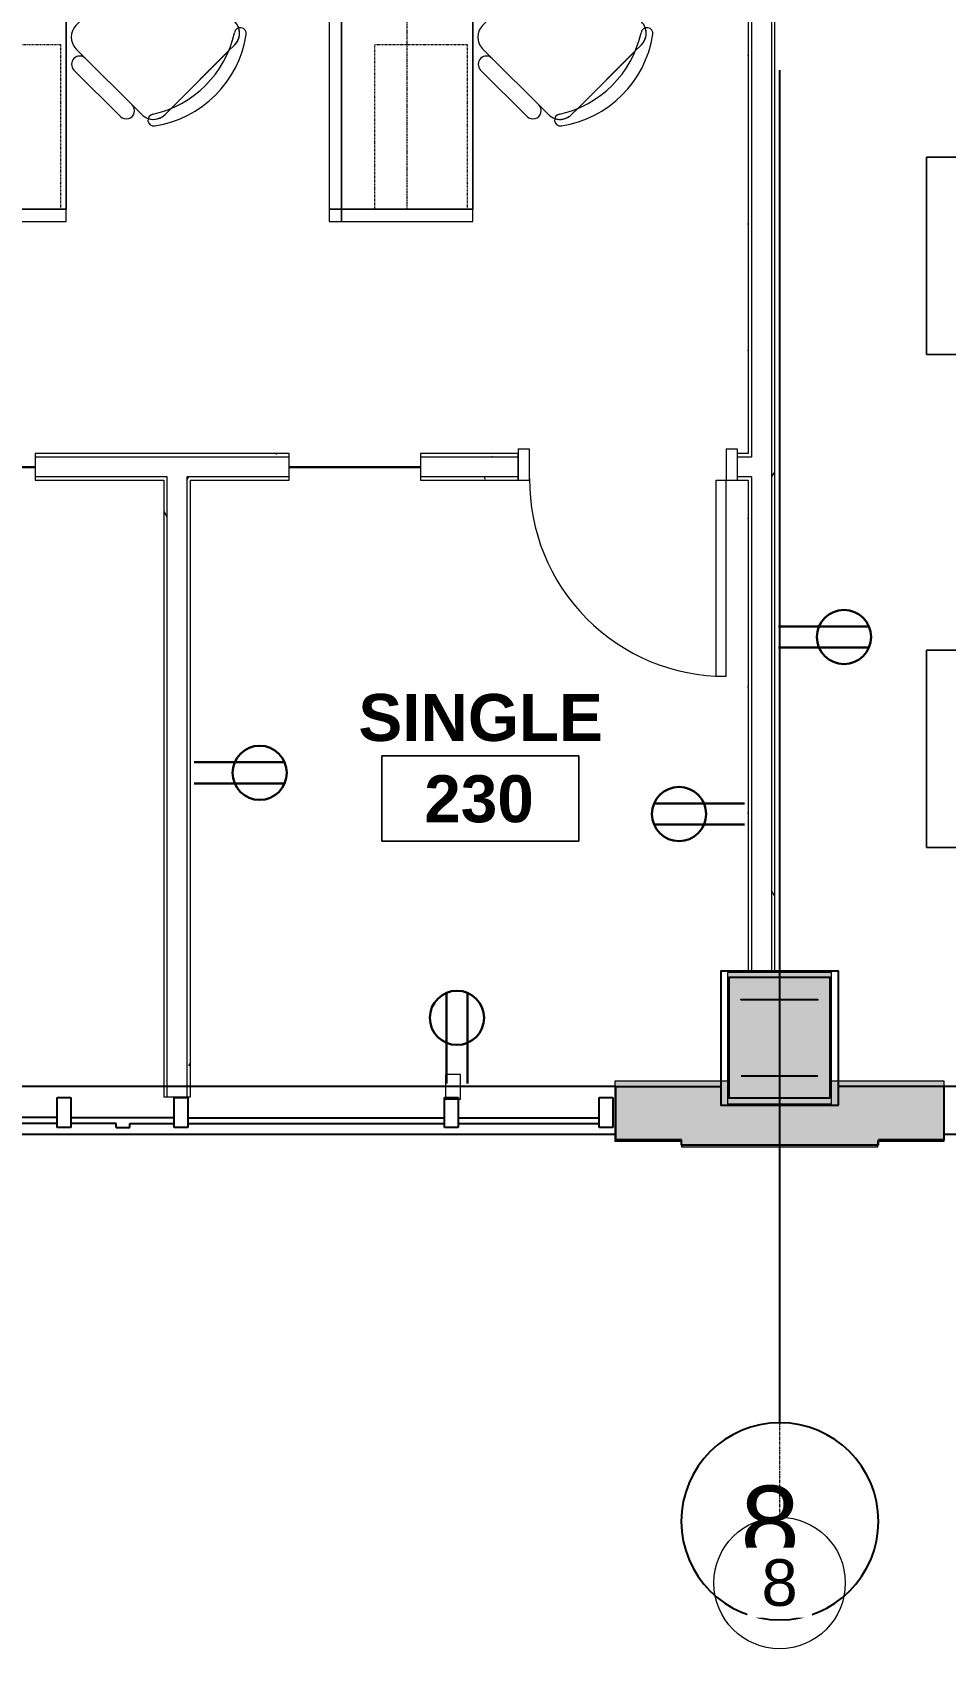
# Model space of a CAD drawing. Header units: inches. Extents: x 25273 to 28081, y 11840 to 13753.
# Drawn here: x 27165.3 to 27332.1, y 12012.5 to 12307.6 of the extents above; entities that cross this region are included whole.
import ezdxf
from ezdxf.xclip import XClip

# ---------------------------------------------------------------- set-up
doc = ezdxf.new("R2010")
doc.units = ezdxf.units.IN
doc.header["$MEASUREMENT"] = 0
doc.header["$XCLIPFRAME"] = 2
for name, pattern in [('L1$0$Plaza America BA02$0$CENTER2', [1.125, 0.75, -0.125, 0.125, -0.125]), ('L1$0$Plaza America BA02$0$DASHDOT', [1, 0.5, -0.25, 0, -0.25]), ('L1$0$SAG 02ATL Ste230PHII$0$CENTER2', [1.125, 0.75, -0.125, 0.125, -0.125]), ('X1$0$Grid Line 1_2_', [0.875, 0.5, -0.125, 0.125, -0.125]), ('X1$0$Hidden', [0.28125, 0.1875, -0.09375]), ('X1$0$Hidden2', [0.140625, 0.09375, -0.046875])]:
    doc.linetypes.add(name, pattern=pattern)
for name, color, linetype in [('L1$0$A-Cols-Extr', 3, 'Continuous'), ('L1$0$A-Glaz', 92, 'Continuous'), ('L1$0$A-Wall-Extr', 7, 'Continuous'), ('L1$0$Plaza America BA02$0$14', 5, 'L1$0$Plaza America BA02$0$DASHDOT'), ('L1$0$Plaza America BA02$0$A-Column grid', 252, 'L1$0$Plaza America BA02$0$CENTER2'), ('L1$0$SAG 02ATL Ste230PHII$0$A-Column grid', 252, 'L1$0$SAG 02ATL Ste230PHII$0$CENTER2')]:
    doc.layers.add(name, color=color, linetype=linetype)
for name, color, linetype, lineweight in [('X1$0$A-ANNO-NOTE', 131, 'Continuous', 30), ('X1$0$A-AREA-IDEN', 2, 'Continuous', 9), ('X1$0$A-DOOR', 31, 'Continuous', 13), ('X1$0$A-DOOR-FRAM', 31, 'Continuous', 20), ('X1$0$A-GLAZ', 151, 'Continuous', 13), ('X1$0$A-WALL', 113, 'Continuous', 13), ('X1$0$A-WALL-PATT', 111, 'Continuous', 13), ('X1$0$E-ELEC-FIXT', 91, 'Continuous', 9), ('X1$0$I-FURN', 30, 'Continuous', 9), ('X1$0$I-FURN-PNLS', 30, 'Continuous', 9), ('X1$0$I-WALL', 2, 'Continuous', 13), ('X1$0$Plaza America_Tower 1_2nd Floor -REVIT_dwg', 8, 'Continuous', 9), ('X1$0$S-COLS', 52, 'Continuous', 13), ('X1$0$S-GRID', 1, 'Continuous', 9), ('X1$0$S-GRID-IDEN', 1, 'Continuous', 9)]:
    doc.layers.add(name, color=color, linetype=linetype, lineweight=lineweight)
doc.styles.add('L1$0$Plaza America BA02$0$MONOTXT', font='MONOTXT', dxfattribs={"height": 0.2})
doc.styles.add('X1$0$Swis721 Lt BT', font='swissl.ttf', dxfattribs={"height": 8.514638})
doc.styles.add('X1$0$Swis721 Lt BT_B', font='', dxfattribs={"height": 8.583975})
doc.styles.get('X1$0$Swis721 Lt BT_B').set_extended_font_data('Swis721 Lt BT', bold=True)
pattern_1 = [(0, (0, 0), (30.72, 7.68), [1.267, -21.773, 1.267, -21.773, -122.88]), (0, (0, 0), (30.72, 7.68), [-46.08, 1.267, -44.813, 1.267, -21.773, -53.76]), (0, (0, 0), (30.72, 7.68), [-115.2, 1.267, -14.093, 1.267, -37.133]), (120, (11.52, 3.84), (-22.0110751, 22.7643004), [1.267, -21.773, 1.267, -21.773, -122.88]), (120, (11.52, 3.84), (-22.0110751, 22.7643004), [-46.08, 1.267, -44.813, 1.267, -21.773, -53.76]), (120, (11.52, 3.84), (-22.0110751, 22.7643004), [-115.2, 1.267, -14.093, 1.267, -37.133]), (240, (15.36, 19.2), (-8.7089249, -30.4443004), [1.267, -21.773, 1.267, -21.773, -122.88]), (240, (15.36, 19.2), (-8.7089249, -30.4443004), [-46.08, 1.267, -44.813, 1.267, -21.773, -53.76]), (240, (15.36, 19.2), (-8.7089249, -30.4443004), [-115.2, 1.267, -14.093, 1.267, -37.133])]

# ---------------------------------------------------------------- blocks, each defined once
blk = doc.blocks.new('L1')
at = {"layer": 'L1$0$A-Cols-Extr'}
for points in [[(27312.47, 12111.73), (27312.47, 12136.23), (27290.99, 12136.23), (27290.99, 12111.73)], [(27310.98, 12113.07), (27310.98, 12135.07), (27292.48, 12135.07), (27292.48, 12113.07)], [(27308.73, 12131.07), (27308.73, 12130.98), (27294.73, 12130.98), (27294.73, 12131.07)]]:
    blk.add_lwpolyline(points, close=True, dxfattribs=at)
for points in [[(27301.73, 12130.98), (27301.73, 12116.98)], [(27308.73, 12117.07), (27294.73, 12117.07)]]:
    blk.add_lwpolyline(points, dxfattribs=at)
at = {"layer": 'L1$0$A-Glaz'}
for p, q in [((27271.81, 12115.17), (27091.81, 12115.17)), ((27271.81, 12105.43), (27271.81, 12115.17)), ((27433.9, 12115.17), (27331.81, 12115.17)), ((27331.81, 12105.43), (27331.81, 12115.17)), ((27169.81, 12107.67), (27169.81, 12113.17)), ((27169.81, 12113.17), (27172.31, 12113.17)), ((27172.31, 12113.17), (27172.31, 12107.67)), ((27191.18, 12113.17), (27193.81, 12113.17)), ((27191.18, 12107.67), (27191.18, 12113.17)), ((27193.68, 12113.17), (27193.68, 12107.67)), ((27240.56, 12107.67), (27240.56, 12113.17)), ((27240.56, 12113.17), (27243.06, 12113.17)), ((27243.06, 12113.17), (27243.06, 12107.67)), ((27268.81, 12113.17), (27271.31, 12113.17)), ((27268.81, 12107.67), (27268.81, 12113.17)), ((27271.31, 12113.17), (27271.31, 12107.67)), ((27169.81, 12109.48), (27123.06, 12109.48)), ((27169.81, 12108.42), (27123.06, 12108.42)), ((27169.81, 12109.67), (27169.81, 12109.67)), ((27172.31, 12107.67), (27169.81, 12107.67)), ((27172.31, 12109.67), (27172.31, 12109.67)), ((27191.18, 12109.42), (27172.31, 12109.42)), ((27180.56, 12108.42), (27172.31, 12108.42)), ((27180.56, 12107.67), (27180.56, 12108.42)), ((27180.56, 12107.67), (27183.06, 12107.67)), ((27183.06, 12107.67), (27183.06, 12108.42)), ((27183.06, 12108.42), (27191.18, 12108.42)), ((27193.68, 12107.67), (27191.18, 12107.67)), ((27193.68, 12109.42), (27240.56, 12109.42)), ((27193.68, 12108.42), (27240.56, 12108.42)), ((27243.06, 12107.67), (27240.56, 12107.67)), ((27243.06, 12109.42), (27268.81, 12109.42)), ((27243.06, 12108.42), (27268.81, 12108.42)), ((27271.31, 12107.67), (27268.81, 12107.67)), ((27271.81, 12106.42), (27091.81, 12106.42)), ((27433.9, 12106.42), (27331.81, 12106.42))]:
    blk.add_line(p, q, dxfattribs=at)
at = {"layer": 'L1$0$A-Wall-Extr'}
for p, q in [((27271.81, 12115.17), (27290.99, 12115.17)), ((27331.81, 12115.17), (27312.47, 12115.17)), ((27283.81, 12105.43), (27271.81, 12105.43)), ((27283.81, 12104.43), (27283.81, 12105.43)), ((27331.81, 12105.43), (27319.81, 12105.43)), ((27319.81, 12104.43), (27319.81, 12105.43)), ((27319.81, 12104.43), (27283.81, 12104.43)), ((27319.81, 12104.43), (27319.81, 12104.43))]:
    blk.add_line(p, q, dxfattribs=at)
at = {"layer": 'L1$0$Plaza America BA02$0$14', "linetype": 'Continuous'}
blk.add_ellipse((27301.78, 12035.78), major_axis=(18, 0), ratio=0.99964, start_param=0, end_param=6.283175, dxfattribs=at)
at = {"layer": 'L1$0$Plaza America BA02$0$A-Column grid'}
blk.add_line((27301.73, 12300.7), (27301.73, 12053.77), dxfattribs=at)
at = {"layer": 'L1$0$SAG 02ATL Ste230PHII$0$A-Column grid', "linetype": 'Continuous'}
blk.add_line((27301.73, 12300.7), (27301.73, 12053.77), dxfattribs=at)
at = {"layer": 'L1$0$Plaza America BA02$0$14', "linetype": 'Continuous', "style": 'L1$0$Plaza America BA02$0$MONOTXT', "width": 1.000361}
blk.add_text('8', height=13.49, dxfattribs=at).set_placement((27294.16, 12028.8))
blk = doc.blocks.new('X1$0$Single Flush - OTJ_SOLIDFLUSH_ALUM-4900275-FIRST FLOOR POWER _ SIGNAL')
at = {"layer": 'X1$0$A-DOOR', "lineweight": 20}
for p, q in [((16.15625, -2.4375), (17.90625, -2.4375)), ((16.15625, -38.25), (16.15625, -2.4375)), ((17.90625, -2.4375), (17.90625, -38.25)), ((17.90625, -38.25), (16.15625, -38.25))]:
    blk.add_line(p, q, dxfattribs=at)
at = {"layer": 'X1$0$A-DOOR', "lineweight": 9}
blk.add_arc((17.90625, -2.4375), 35.8125, 179.5, 270, dxfattribs=at)
at = {"layer": 'X1$0$A-DOOR-FRAM'}
for p, q in [((-20, 3.3125), (-20, -2.4375)), ((-20, 3.3125), (-18, 3.3125)), ((-18, 3.3125), (-18, -2.4375)), ((18.000004, 3.3125), (18.000004, -2.4375)), ((18.000004, 3.3125), (20.000004, 3.3125)), ((20.000004, 3.3125), (20.000004, -2.4375)), ((-20, -2.4375), (-18, -2.4375)), ((18.000004, -2.4375), (20.000004, -2.4375))]:
    blk.add_line(p, q, dxfattribs=at)
blk = doc.blocks.new('X1$0$30 x 60 table61 - 30 x 60 table-4800168-FIRST FLOOR POWER _ SIGNAL')
at = {"layer": 'X1$0$I-FURN'}
for p, q in [((3042.85, 795.88), (3006.85, 795.88)), ((3006.85, 795.88), (3006.85, 765.65)), ((3006.85, 765.65), (3006.85, 795.88)), ((3006.85, 795.88), (3042.85, 795.88)), ((3042.85, 765.65), (3042.85, 795.88)), ((3042.85, 795.88), (3042.85, 765.65)), ((3006.85, 765.65), (3042.85, 765.65)), ((3042.85, 765.65), (3006.85, 765.65))]:
    blk.add_line(p, q, dxfattribs=at)
blk = doc.blocks.new('X1$0$30 x 60 table64 - 30 x 60 table-4800210-FIRST FLOOR POWER _ SIGNAL')
at = {"layer": 'X1$0$I-FURN'}
for p, q in [((3042.85, 795.88), (3006.85, 795.88)), ((3006.85, 795.88), (3006.85, 765.65)), ((3006.85, 765.65), (3006.85, 795.88)), ((3006.85, 795.88), (3042.85, 795.88)), ((3042.85, 765.65), (3042.85, 795.88)), ((3042.85, 795.88), (3042.85, 765.65)), ((3006.85, 765.65), (3042.85, 765.65)), ((3042.85, 765.65), (3006.85, 765.65))]:
    blk.add_line(p, q, dxfattribs=at)
blk = doc.blocks.new('X1$0$Frameless opening with glazing - 24_ x 96_-4900874-FIRST FLOOR POWER _ SIGNAL')
at = {"layer": 'X1$0$A-GLAZ', "lineweight": 30}
blk.add_line((-13.5, 0.0625), (10.5, 0.0625), dxfattribs=at)
blk = doc.blocks.new('X1$0$PS - Duplex - Duplex-V152-FIRST FLOOR POWER _ SIGNAL')
at = {"layer": 'X1$0$E-ELEC-FIXT'}
for p, q in [((1.375, 2.25), (-1.375, 2.25)), ((-1.375, 2.25), (-1.375, -2.25)), ((1.375, -2.25), (1.375, 2.25)), ((-1.375, -2.25), (1.375, -2.25))]:
    blk.add_line(p, q, dxfattribs=at)
blk = doc.blocks.new('X1$0$Concrete-Rectangular-Column - 19 X 24-5195709-FIRST FLOOR POWER _ SIGNAL')
at = {"layer": 'X1$0$S-COLS', "lineweight": 9}
blk.add_hatch(color=7, dxfattribs=at).paths.add_polyline_path([(-9.5, -12), (9.5, -12), (9.5, 12), (-9.5, 12)], flags=0)
at = {"layer": 'X1$0$S-COLS', "color": 8, "lineweight": 20}
for p, q in [((9.5, 12), (-9.5, 12)), ((-9.5, 12), (-9.5, -12)), ((9.5, -12), (9.5, 12)), ((-9.5, -12), (9.5, -12))]:
    blk.add_line(p, q, dxfattribs=at)
blk = doc.blocks.new('X1$0$F-Workstation - Generic Typical - F-Workstation - Generic Typical-V184-FIRST FLOOR POWER _ SIGNAL')
at = {"layer": 'X1$0$I-FURN'}
for p, q in [((25.76, -38.49), (38.49, -25.76)), ((38.49, -25.76), (25.76, -38.49)), ((25.76, -38.49), (38.49, -25.76)), ((42.73, -25.76), (54.75, -37.78)), ((44.5, -27.53), (42.73, -25.76)), ((42.73, -25.76), (44.5, -27.53)), ((46.62, -25.4), (55.1, -33.89)), ((55.1, -33.89), (46.62, -25.4)), ((46.62, -25.4), (55.1, -33.89)), ((44.5, -27.53), (52.98, -36.01)), ((52.98, -36.01), (44.5, -27.53)), ((52.98, -36.01), (44.5, -27.53)), ((44.5, -27.53), (52.98, -36.01)), ((54.75, -37.78), (52.98, -36.01)), ((52.98, -36.01), (54.75, -37.78)), ((37.78, -54.75), (25.76, -42.73)), ((25.76, -42.73), (27.53, -44.5)), ((27.53, -44.5), (25.76, -42.73)), ((53.65, -43.12), (43.12, -53.65)), ((43.2, -53.57), (53.57, -43.2)), ((53.57, -43.2), (43.2, -53.57)), ((53.57, -43.2), (54.75, -42.02)), ((54.75, -42.02), (53.57, -43.2)), ((33.89, -55.1), (25.4, -46.62)), ((25.4, -46.62), (33.89, -55.1)), ((33.89, -55.1), (25.4, -46.62)), ((36.01, -52.98), (27.53, -44.5)), ((27.53, -44.5), (36.01, -52.98)), ((27.53, -44.5), (36.01, -52.98)), ((36.01, -52.98), (27.53, -44.5)), ((36.01, -52.98), (37.78, -54.75)), ((37.78, -54.75), (36.01, -52.98)), ((42.02, -54.75), (43.2, -53.57)), ((43.2, -53.57), (42.02, -54.75))]:
    blk.add_line(p, q, dxfattribs=at)
for centre, radius, start, end in [((40.61, -27.88), 3, 45, 135), ((40.61, -27.88), 3, 45, 135), ((40.61, -27.88), 3, 45, 135), ((45.56, -26.46), 1.5, 45, 225), ((45.56, -26.46), 1.5, 45, 225), ((45.56, -26.46), 1.5, 45, 225), ((54.04, -34.95), 1.5, 225, 45), ((54.04, -34.95), 1.5, 225, 45), ((54.04, -34.95), 1.5, 225, 45), ((52.63, -39.9), 3, 18.7164, 45), ((52.63, -39.9), 3, 18.6047, 45), ((52.63, -39.9), 3, 18.6047, 45), ((27.88, -40.61), 3, 135, 225), ((27.88, -40.61), 3, 135, 225), ((27.88, -40.61), 3, 135, 225), ((35.53, -35.53), 19.64, 282.5758, 347.4242), ((35.53, -35.53), 19.64, 282.5758, 347.4242), ((35.53, -35.53), 19.64, 282.5758, 347.4242), ((37.07, -37.07), 20, 278.8255, 351.1745), ((37.07, -37.07), 20, 278.8255, 351.1745), ((37.07, -37.07), 20, 278.8255, 351.1745), ((55.77, -39.97), 1.08, 351.1745, 171.1745), ((55.77, -39.97), 1.08, 351.1745, 171.1745), ((55.77, -39.97), 1.08, 351.1745, 171.1745), ((52.63, -39.9), 3, 315, 18.6047), ((52.63, -39.9), 3, 330, 345), ((52.63, -39.9), 3, 15, 18.6047), ((52.63, -39.9), 3, 0, 15), ((52.63, -39.9), 3, 345, 0), ((26.46, -45.56), 1.5, 45, 225), ((26.46, -45.56), 1.5, 45, 225), ((26.46, -45.56), 1.5, 45, 225), ((52.63, -39.9), 3, 315, 330), ((34.95, -54.04), 1.5, 225, 45), ((34.95, -54.04), 1.5, 225, 45), ((34.95, -54.04), 1.5, 225, 45), ((39.9, -52.63), 3, 225, 251.2836), ((39.9, -52.63), 3, 225, 251.3953), ((39.9, -52.63), 3, 225, 251.3953), ((39.97, -55.77), 1.08, 98.8255, 278.8255), ((39.97, -55.77), 1.08, 98.8255, 278.8255), ((39.97, -55.77), 1.08, 98.8255, 278.8255), ((39.9, -52.63), 3, 251.3953, 315), ((39.9, -52.63), 3, 251.3953, 255), ((39.9, -52.63), 3, 255, 270), ((39.9, -52.63), 3, 270, 285), ((39.9, -52.63), 3, 285, 315)]:
    blk.add_arc(centre, radius, start, end, dxfattribs=at)
at = {"layer": 'X1$0$I-FURN-PNLS'}
for p, q in [((-2.25, 2.25), (-2.25, 0)), ((0, 2.25), (-2.25, 2.25)), ((-2.25, 0), (0, 0)), ((0, 0), (-2.25, 0)), ((-2.25, 0), (-2.25, -72)), ((0, 0), (0, 2.25)), ((72, 2.25), (0, 2.25)), ((0, 2.25), (0, 0)), ((0, 0), (72, 0)), ((0, -72), (0, 0)), ((0, 0), (0, -36)), ((36, 0), (0, 0)), ((0, 0), (0, -36)), ((36, 0), (0, 0)), ((0, 0), (36, 0)), ((0, -36), (0, 0)), ((72, 0), (36, 0)), ((36, 0), (36, -24)), ((36, -24), (36, 0)), ((36, -24), (36, 0)), ((36, 0), (36, -24)), ((72, 0), (36, 0)), ((36, 0), (36, -24)), ((36, -24), (36, 0)), ((36, 0), (72, 0)), ((72, 2.25), (72, 0)), ((74.25, 2.25), (72, 2.25)), ((72, 0), (72, 2.25)), ((72, -24), (72, 0)), ((72, 0), (74.25, 0)), ((74.25, 0), (72, 0)), ((72, 0), (72, -24)), ((72, -24), (72, 0)), ((72, 0), (72, -24)), ((74.25, 0), (74.25, 2.25)), ((74.25, -24), (74.25, 0)), ((24, -36), (36, -24)), ((24, -36), (36, -24)), ((36, -24), (24, -36)), ((36, -24), (72, -24)), ((36, -24), (72, -24)), ((72, -24), (36, -24)), ((57, -24), (72, -24)), ((72, -24), (74.25, -24)), ((24, -36), (0, -36)), ((0, -36), (0, -72)), ((0, -36), (24, -36)), ((0, -36), (24, -36)), ((24, -36), (0, -36)), ((24, -36), (0, -36)), ((0, -36), (0, -72)), ((0, -72), (0, -36)), ((0, -36), (24, -36)), ((24, -72), (24, -36)), ((24, -72), (24, -36)), ((24, -36), (24, -72)), ((24, -72), (24, -42)), ((-2.25, -72), (-2.25, -74.25)), ((0, -72), (-2.25, -72)), ((-2.25, -72), (0, -72)), ((0, -72), (24, -72)), ((0, -74.25), (0, -72)), ((24, -72), (0, -72)), ((0, -72), (0, -74.25)), ((0, -72), (24, -72)), ((24, -72), (0, -72)), ((24, -74.25), (24, -72)), ((-2.25, -74.25), (0, -74.25)), ((0, -74.25), (24, -74.25))]:
    blk.add_line(p, q, dxfattribs=at)
at = {"layer": 'X1$0$I-FURN-PNLS', "linetype": 'X1$0$Hidden'}
for p, q in [((12, -72), (12, 0)), ((0, -12), (72, -12))]:
    blk.add_line(p, q, dxfattribs=at)
at = {"layer": 'X1$0$I-FURN-PNLS', "linetype": 'X1$0$Hidden2'}
for p, q in [((57, -1.37), (57, -23)), ((72, -1.37), (57, -1.37)), ((72, -23), (72, -1.37)), ((57, -23), (72, -23)), ((23, -42), (6, -42)), ((6, -42), (6, -72)), ((23, -72), (23, -42)), ((6, -72), (23, -72))]:
    blk.add_line(p, q, dxfattribs=at)
blk = doc.blocks.new('X1$0$F-Workstation - Generic Typical - F-Workstation - Generic Typical-V187-FIRST FLOOR POWER _ SIGNAL')
at = {"layer": 'X1$0$I-FURN'}
for p, q in [((25.76, -38.49), (38.49, -25.76)), ((38.49, -25.76), (25.76, -38.49)), ((25.76, -38.49), (38.49, -25.76)), ((42.73, -25.76), (54.75, -37.78)), ((44.5, -27.53), (42.73, -25.76)), ((42.73, -25.76), (44.5, -27.53)), ((46.62, -25.4), (55.1, -33.89)), ((55.1, -33.89), (46.62, -25.4)), ((46.62, -25.4), (55.1, -33.89)), ((44.5, -27.53), (52.98, -36.01)), ((52.98, -36.01), (44.5, -27.53)), ((52.98, -36.01), (44.5, -27.53)), ((44.5, -27.53), (52.98, -36.01)), ((54.75, -37.78), (52.98, -36.01)), ((52.98, -36.01), (54.75, -37.78)), ((37.78, -54.75), (25.76, -42.73)), ((25.76, -42.73), (27.53, -44.5)), ((27.53, -44.5), (25.76, -42.73)), ((53.65, -43.12), (43.12, -53.65)), ((43.2, -53.57), (53.57, -43.2)), ((53.57, -43.2), (43.2, -53.57)), ((53.57, -43.2), (54.75, -42.02)), ((54.75, -42.02), (53.57, -43.2)), ((33.89, -55.1), (25.4, -46.62)), ((25.4, -46.62), (33.89, -55.1)), ((33.89, -55.1), (25.4, -46.62)), ((36.01, -52.98), (27.53, -44.5)), ((27.53, -44.5), (36.01, -52.98)), ((27.53, -44.5), (36.01, -52.98)), ((36.01, -52.98), (27.53, -44.5)), ((36.01, -52.98), (37.78, -54.75)), ((37.78, -54.75), (36.01, -52.98)), ((42.02, -54.75), (43.2, -53.57)), ((43.2, -53.57), (42.02, -54.75))]:
    blk.add_line(p, q, dxfattribs=at)
for centre, radius, start, end in [((40.61, -27.88), 3, 45, 135), ((40.61, -27.88), 3, 45, 135), ((40.61, -27.88), 3, 45, 135), ((45.56, -26.46), 1.5, 45, 225), ((45.56, -26.46), 1.5, 45, 225), ((45.56, -26.46), 1.5, 45, 225), ((54.04, -34.95), 1.5, 225, 45), ((54.04, -34.95), 1.5, 225, 45), ((54.04, -34.95), 1.5, 225, 45), ((52.63, -39.9), 3, 18.7164, 45), ((52.63, -39.9), 3, 18.6047, 45), ((52.63, -39.9), 3, 18.6047, 45), ((27.88, -40.61), 3, 135, 225), ((27.88, -40.61), 3, 135, 225), ((27.88, -40.61), 3, 135, 225), ((35.53, -35.53), 19.64, 282.5758, 347.4242), ((35.53, -35.53), 19.64, 282.5758, 347.4242), ((35.53, -35.53), 19.64, 282.5758, 347.4242), ((37.07, -37.07), 20, 278.8255, 351.1745), ((37.07, -37.07), 20, 278.8255, 351.1745), ((37.07, -37.07), 20, 278.8255, 351.1745), ((55.77, -39.97), 1.08, 351.1745, 171.1745), ((55.77, -39.97), 1.08, 351.1745, 171.1745), ((55.77, -39.97), 1.08, 351.1745, 171.1745), ((52.63, -39.9), 3, 315, 18.6047), ((52.63, -39.9), 3, 330, 345), ((52.63, -39.9), 3, 15, 18.6047), ((52.63, -39.9), 3, 0, 15), ((52.63, -39.9), 3, 345, 0), ((26.46, -45.56), 1.5, 45, 225), ((26.46, -45.56), 1.5, 45, 225), ((26.46, -45.56), 1.5, 45, 225), ((52.63, -39.9), 3, 315, 330), ((34.95, -54.04), 1.5, 225, 45), ((34.95, -54.04), 1.5, 225, 45), ((34.95, -54.04), 1.5, 225, 45), ((39.9, -52.63), 3, 225, 251.2836), ((39.9, -52.63), 3, 225, 251.3953), ((39.9, -52.63), 3, 225, 251.3953), ((39.97, -55.77), 1.08, 98.8255, 278.8255), ((39.97, -55.77), 1.08, 98.8255, 278.8255), ((39.97, -55.77), 1.08, 98.8255, 278.8255), ((39.9, -52.63), 3, 251.3953, 315), ((39.9, -52.63), 3, 251.3953, 255), ((39.9, -52.63), 3, 255, 285), ((39.9, -52.63), 3, 285, 315)]:
    blk.add_arc(centre, radius, start, end, dxfattribs=at)
at = {"layer": 'X1$0$I-FURN-PNLS'}
for p, q in [((-2.25, 2.25), (-2.25, 0)), ((0, 2.25), (-2.25, 2.25)), ((-2.25, 0), (0, 0)), ((0, 0), (-2.25, 0)), ((-2.25, 0), (-2.25, -72)), ((0, 0), (0, 2.25)), ((72, 2.25), (0, 2.25)), ((0, 2.25), (0, 0)), ((0, 0), (72, 0)), ((0, -72), (0, 0)), ((0, 0), (0, -36)), ((36, 0), (0, 0)), ((0, 0), (0, -36)), ((36, 0), (0, 0)), ((0, 0), (36, 0)), ((0, -36), (0, 0)), ((72, 0), (36, 0)), ((36, 0), (36, -24)), ((36, -24), (36, 0)), ((36, -24), (36, 0)), ((36, 0), (36, -24)), ((72, 0), (36, 0)), ((36, 0), (36, -24)), ((36, -24), (36, 0)), ((36, 0), (72, 0)), ((72, 2.25), (72, 0)), ((74.25, 2.25), (72, 2.25)), ((72, 0), (72, 2.25)), ((72, -24), (72, 0)), ((72, 0), (74.25, 0)), ((74.25, 0), (72, 0)), ((72, 0), (72, -24)), ((72, -24), (72, 0)), ((72, 0), (72, -24)), ((74.25, 0), (74.25, 2.25)), ((74.25, -24), (74.25, 0)), ((24, -36), (36, -24)), ((24, -36), (36, -24)), ((36, -24), (24, -36)), ((36, -24), (72, -24)), ((36, -24), (72, -24)), ((72, -24), (36, -24)), ((57, -24), (72, -24)), ((72, -24), (74.25, -24)), ((24, -36), (0, -36)), ((0, -36), (0, -72)), ((0, -36), (24, -36)), ((0, -36), (24, -36)), ((24, -36), (0, -36)), ((24, -36), (0, -36)), ((0, -36), (0, -72)), ((0, -72), (0, -36)), ((0, -36), (24, -36)), ((24, -72), (24, -36)), ((24, -72), (24, -36)), ((24, -36), (24, -72)), ((24, -72), (24, -42)), ((-2.25, -72), (-2.25, -74.25)), ((0, -72), (-2.25, -72)), ((-2.25, -72), (0, -72)), ((0, -72), (24, -72)), ((0, -74.25), (0, -72)), ((24, -72), (0, -72)), ((0, -72), (0, -74.25)), ((0, -72), (24, -72)), ((24, -72), (0, -72)), ((24, -74.25), (24, -72)), ((-2.25, -74.25), (0, -74.25)), ((0, -74.25), (24, -74.25))]:
    blk.add_line(p, q, dxfattribs=at)
at = {"layer": 'X1$0$I-FURN-PNLS', "linetype": 'X1$0$Hidden'}
for p, q in [((12, -72), (12, 0)), ((0, -12), (72, -12))]:
    blk.add_line(p, q, dxfattribs=at)
at = {"layer": 'X1$0$I-FURN-PNLS', "linetype": 'X1$0$Hidden2'}
for p, q in [((57, -1.37), (57, -23)), ((72, -1.37), (57, -1.37)), ((72, -23), (72, -1.37)), ((57, -23), (72, -23)), ((23, -42), (6, -42)), ((6, -42), (6, -72)), ((23, -72), (23, -42)), ((6, -72), (23, -72))]:
    blk.add_line(p, q, dxfattribs=at)
blk = doc.blocks.new('X1$0$Grid - Grid Head - Circle-50561-FIRST FLOOR POWER _ SIGNAL')
at = {"layer": 'X1$0$S-GRID-IDEN'}
blk.add_circle((0, 0), 0.125, dxfattribs=at)
blk = doc.blocks.new('X1$0$Room Tag - Room Name and Number-3379422-FIRST FLOOR POWER _ SIGNAL')
at = {"layer": 'X1$0$A-AREA-IDEN'}
for p, q in [((-0.1881, -0.1636), (-0.1881, -0.0018)), ((-0.1881, -0.0018), (0.1869, -0.0018)), ((0.1869, -0.0018), (-0.1881, -0.0018)), ((-0.1881, -0.0018), (-0.1881, -0.1636)), ((0.1869, -0.0018), (0.1869, -0.1636)), ((0.1869, -0.1636), (0.1869, -0.0018)), ((0.1869, -0.1636), (-0.1881, -0.1636)), ((-0.1881, -0.1636), (0.1869, -0.1636))]:
    blk.add_line(p, q, dxfattribs=at)
blk = doc.blocks.new('X1')
at = {"layer": 'X1$0$A-WALL-PATT', "lineweight": 9}
h = blk.add_hatch(dxfattribs=at)
h.set_pattern_fill('FP1_1', color=256, style=0, pattern_type=2)
h.set_pattern_definition(pattern_1)
h.paths.add_polyline_path([(27300.24, 12136.26), (27300.86, 12136.26), (27300.86, 12544.42), (27300.24, 12544.42), (27300.24, 12138.51)], flags=0)
h.paths.add_polyline_path([(27300.86, 12548.04), (27300.86, 12580.98), (27300.24, 12580.98), (27300.24, 12548.04), (27300.41, 12548.04)], flags=0)
h = blk.add_hatch(dxfattribs=at)
h.set_pattern_fill('FP1_1', color=256, style=0, pattern_type=2)
h.set_pattern_definition(pattern_1)
h.paths.add_polyline_path([(27296.61, 12136.26), (27296.61, 12226.47), (27295.99, 12226.47), (27295.99, 12136.26)], flags=0)
h.paths.add_polyline_path([(27296.61, 12230.09), (27296.61, 12467.48), (27295.99, 12467.48), (27295.99, 12230.09)], flags=0)
h.paths.add_polyline_path([(27295.99, 12471.11), (27296.61, 12471.11), (27296.61, 12574.36), (27295.99, 12574.36), (27295.99, 12471.73)], flags=0)
h = blk.add_hatch(dxfattribs=at)
h.set_pattern_fill('FP1_1', color=256, style=0, pattern_type=2)
h.set_pattern_definition(pattern_1)
h.paths.add_polyline_path([(27295.99, 12230.09), (27295.99, 12230.72), (27293.99, 12230.72), (27293.99, 12230.09)], flags=0)
h.paths.add_polyline_path([(26922.68, 12230.09), (27007.28, 12230.09), (27007.28, 12230.72), (26922.06, 12230.72), (26922.06, 12230.09)], flags=0)
h.paths.add_polyline_path([(27212.18, 12230.09), (27212.18, 12230.72), (27165.81, 12230.72), (27165.81, 12230.09), (27203.24, 12230.09)], flags=0)
h.paths.add_polyline_path([(27253.99, 12230.09), (27253.99, 12230.72), (27236.18, 12230.72), (27236.18, 12230.09)], flags=0)
h.paths.add_polyline_path([(27078.54, 12230.09), (27091.81, 12230.09), (27091.81, 12230.72), (27078.54, 12230.72)], flags=0)
h.paths.add_polyline_path([(27141.81, 12230.09), (27141.81, 12230.72), (27131.81, 12230.72), (27131.81, 12230.09)], flags=0)
h.paths.add_polyline_path([(27038.54, 12230.09), (27038.54, 12230.72), (27031.28, 12230.72), (27031.28, 12230.09)], flags=0)
h = blk.add_hatch(dxfattribs=at)
h.set_pattern_fill('FP1_1', color=256, style=0, pattern_type=2)
h.set_pattern_definition(pattern_1)
h.paths.add_polyline_path([(27131.81, 12225.84), (27141.81, 12225.84), (27141.81, 12226.47), (27131.81, 12226.47)], flags=0)
h.paths.add_polyline_path([(26926.93, 12225.84), (27007.28, 12225.84), (27007.28, 12226.47), (26926.31, 12226.47), (26926.31, 12225.84)], flags=0)
h.paths.add_polyline_path([(27295.88, 12225.84), (27295.99, 12225.84), (27295.99, 12226.47), (27293.99, 12226.47), (27293.99, 12225.84)], flags=0)
h.paths.add_polyline_path([(27212.18, 12225.84), (27212.18, 12226.47), (27193.55, 12226.47), (27193.55, 12225.84), (27203.24, 12225.84)], flags=0)
h.paths.add_polyline_path([(27031.28, 12225.84), (27038.54, 12225.84), (27038.54, 12226.47), (27031.28, 12226.47)], flags=0)
h.paths.add_polyline_path([(27253.99, 12225.84), (27253.99, 12226.47), (27236.18, 12226.47), (27236.18, 12225.84)], flags=0)
h.paths.add_polyline_path([(27078.54, 12225.84), (27083.56, 12225.84), (27083.56, 12226.47), (27078.54, 12226.47)], flags=0)
h.paths.add_polyline_path([(27189.3, 12225.84), (27189.93, 12225.84), (27189.93, 12226.47), (27165.81, 12226.47), (27165.81, 12225.84), (27186.09, 12225.84)], flags=0)
h.paths.add_polyline_path([(27091.81, 12225.84), (27091.81, 12226.47), (27087.18, 12226.47), (27087.18, 12225.84), (27087.81, 12225.84)], flags=0)
h = blk.add_hatch(dxfattribs=at)
h.set_pattern_fill('FP1_1', color=256, style=0, pattern_type=2)
h.set_pattern_definition(pattern_1)
h.paths.add_polyline_path([(27189.93, 12113.28), (27189.93, 12225.84), (27189.3, 12225.84), (27189.3, 12113.28)], flags=0)
h = blk.add_hatch(dxfattribs=at)
h.set_pattern_fill('FP1_1', color=256, style=0, pattern_type=2)
h.set_pattern_definition(pattern_1)
h.paths.add_polyline_path([(27193.55, 12113.28), (27194.18, 12113.28), (27194.18, 12225.84), (27193.55, 12225.84), (27193.55, 12198.31)], flags=0)
for points in [[(27283.81, 12105.17), (27283.81, 12116.17), (27271.65, 12116.17), (27271.65, 12105.17)], [(27319.65, 12104.17), (27319.65, 12116.17), (27311.23, 12116.17), (27311.23, 12111.98), (27292.23, 12111.98), (27292.23, 12116.17), (27283.81, 12116.17), (27283.81, 12104.17), (27311.23, 12104.17)], [(27319.65, 12105.17), (27331.81, 12105.17), (27331.81, 12116.17), (27319.65, 12116.17)]]:
    blk.add_hatch(color=7, dxfattribs=at).paths.add_polyline_path(points, flags=0)
at = {"layer": 'X1$0$A-ANNO-NOTE'}
for p, q in [((27301.51, 12199.14), (27318.04, 12199.14)), ((27301.51, 12195.31), (27318.04, 12195.31)), ((27194.83, 12174.35), (27211.36, 12174.35)), ((27194.83, 12170.51), (27211.36, 12170.51)), ((27295.33, 12166.83), (27278.81, 12166.83)), ((27295.33, 12163), (27278.81, 12163)), ((27240.9, 12115.74), (27240.9, 12132.27)), ((27244.73, 12115.74), (27244.73, 12132.27))]:
    blk.add_line(p, q, dxfattribs=at)
for centre in [(27313.48, 12197.23), (27206.79, 12172.43), (27283.37, 12164.91), (27242.81, 12127.7)]:
    blk.add_circle(centre, 4.95, dxfattribs=at)
at = {"layer": 'X1$0$A-WALL'}
for p, q in [((27300.24, 12544.42), (27300.24, 12136.26)), ((27296.61, 12467.48), (27296.61, 12230.09)), ((27212.18, 12230.09), (27165.81, 12230.09)), ((27253.99, 12230.09), (27236.18, 12230.09)), ((27296.61, 12230.09), (27293.99, 12230.09)), ((27189.93, 12226.47), (27165.81, 12226.47)), ((27189.93, 12113.28), (27189.93, 12226.47)), ((27193.55, 12113.28), (27193.55, 12226.47)), ((27212.18, 12226.47), (27193.55, 12226.47)), ((27253.99, 12226.47), (27236.18, 12226.47)), ((27296.61, 12226.47), (27293.99, 12226.47)), ((27296.61, 12226.47), (27296.61, 12136.26))]:
    blk.add_line(p, q, dxfattribs=at)
at = {"layer": 'X1$0$A-WALL', "color": 8, "lineweight": 20}
for p, q in [((27292.23, 12116.17), (27271.65, 12116.17)), ((27271.65, 12116.17), (27271.65, 12105.17)), ((27331.81, 12116.17), (27311.23, 12116.17)), ((27331.81, 12105.17), (27331.81, 12116.17)), ((27271.65, 12105.17), (27283.81, 12105.17)), ((27283.81, 12105.17), (27283.81, 12104.17)), ((27319.65, 12104.17), (27319.65, 12105.17)), ((27319.65, 12105.17), (27331.81, 12105.17)), ((27283.81, 12104.17), (27319.65, 12104.17))]:
    blk.add_line(p, q, dxfattribs=at)
at = {"layer": 'X1$0$I-WALL'}
for p, q in [((27300.86, 12136.26), (27300.86, 12543.79)), ((27295.99, 12466.86), (27295.99, 12230.72)), ((27212.18, 12230.72), (27165.81, 12230.72)), ((27165.81, 12230.72), (27165.81, 12225.84)), ((27212.18, 12225.84), (27212.18, 12230.72)), ((27253.99, 12230.72), (27236.18, 12230.72)), ((27236.18, 12230.72), (27236.18, 12225.84)), ((27253.99, 12225.84), (27253.99, 12230.72)), ((27295.99, 12230.72), (27293.99, 12230.72)), ((27293.99, 12230.72), (27293.99, 12225.84)), ((27165.81, 12225.84), (27189.3, 12225.84)), ((27189.3, 12225.84), (27189.3, 12113.28)), ((27194.18, 12113.28), (27194.18, 12225.84)), ((27194.18, 12225.84), (27212.18, 12225.84)), ((27236.18, 12225.84), (27253.99, 12225.84)), ((27293.99, 12225.84), (27295.99, 12225.84)), ((27295.99, 12225.84), (27295.99, 12136.26)), ((27295.99, 12136.26), (27300.86, 12136.26)), ((27189.3, 12113.28), (27194.18, 12113.28))]:
    blk.add_line(p, q, dxfattribs=at)
at = {"layer": 'X1$0$S-GRID', "linetype": 'X1$0$Grid Line 1_2_'}
blk.add_line((27301.73, 12132.53), (27301.73, 12036.53), dxfattribs=at)
at = {"layer": 'X1$0$A-AREA-IDEN', "xscale": 95.99999999999994, "yscale": 95.99999999999994, "zscale": 95.99999999999994}
blk.add_blockref('X1$0$Room Tag - Room Name and Number-3379422-FIRST FLOOR POWER _ SIGNAL', (27247.13, 12175.69), dxfattribs=at)
at = {"layer": 'X1$0$A-DOOR'}
blk.add_blockref('X1$0$Single Flush - OTJ_SOLIDFLUSH_ALUM-4900275-FIRST FLOOR POWER _ SIGNAL', (27273.99, 12228.28), dxfattribs=at)
at = {"layer": 'X1$0$A-GLAZ', "rotation": 180}
for p in [(27152.31, 12228.28), (27222.68, 12228.28)]:
    blk.add_blockref('X1$0$Frameless opening with glazing - 24_ x 96_-4900874-FIRST FLOOR POWER _ SIGNAL', p, dxfattribs=at)
at = {"layer": 'X1$0$E-ELEC-FIXT'}
blk.add_blockref('X1$0$PS - Duplex - Duplex-V152-FIRST FLOOR POWER _ SIGNAL', (27242.1, 12115.1), dxfattribs=at)
at = {"layer": 'X1$0$I-FURN', "rotation": 89.9999999999999}
for name, p in [('X1$0$30 x 60 table61 - 30 x 60 table-4800168-FIRST FLOOR POWER _ SIGNAL', (28124.43, 9241.97)), ('X1$0$30 x 60 table64 - 30 x 60 table-4800210-FIRST FLOOR POWER _ SIGNAL', (28124.43, 9151.97))]:
    blk.add_blockref(name, p, dxfattribs=at)
at = {"layer": 'X1$0$I-FURN-PNLS'}
for name, p in [('X1$0$F-Workstation - Generic Typical - F-Workstation - Generic Typical-V187-FIRST FLOOR POWER _ SIGNAL', (27147.49, 12347.36)), ('X1$0$F-Workstation - Generic Typical - F-Workstation - Generic Typical-V184-FIRST FLOOR POWER _ SIGNAL', (27221.74, 12347.36))]:
    blk.add_blockref(name, p, dxfattribs=at)
at = {"layer": 'X1$0$Plaza America_Tower 1_2nd Floor -REVIT_dwg'}
ref = blk.add_blockref('L1', (0, 0), dxfattribs=at)
XClip(ref).set_block_clipping_path([(25272.8646056985, 11839.529198946), (28080.6732038753, 13753.216736761)])
at = {"layer": 'X1$0$S-COLS', "lineweight": 9}
blk.add_blockref('X1$0$Concrete-Rectangular-Column - 19 X 24-5195709-FIRST FLOOR POWER _ SIGNAL', (27301.73, 12123.98), dxfattribs=at)
at = {"layer": 'X1$0$S-GRID-IDEN', "xscale": 95.99999999999994, "yscale": 95.99999999999994, "zscale": 95.99999999999994, "rotation": 180}
blk.add_blockref('X1$0$Grid - Grid Head - Circle-50561-FIRST FLOOR POWER _ SIGNAL', (27301.73, 12024.53), dxfattribs=at)
at = {"layer": 'X1$0$A-AREA-IDEN', "char_height": 8.584, "attachment_point": 2, "line_spacing_factor": 0.998538, "style": 'X1$0$Swis721 Lt BT_B'}
for s, insert, width in [('SINGLE', (27247.14, 12186.83), 49.464), ('230', (27246.85, 12172), 23.004)]:
    blk.add_mtext(s, dxfattribs=dict(at, insert=insert, width=width))
at = {"layer": 'X1$0$S-GRID-IDEN', "insert": (27301.73, 12028.86), "char_height": 8.51, "width": 7.56, "attachment_point": 2, "line_spacing_factor": 1.00667, "style": 'X1$0$Swis721 Lt BT', "bg_fill": 3, "box_fill_scale": 1.25, "bg_fill_color": 0, "bg_fill_transparency": 0}
blk.add_mtext('8', dxfattribs=at)

msp = doc.modelspace()

# ---------------------------------------------------------------- block references
at = {"lineweight": 5}
msp.add_blockref('X1', (0, 0), dxfattribs=at)

doc.saveas('drawing.dxf')
